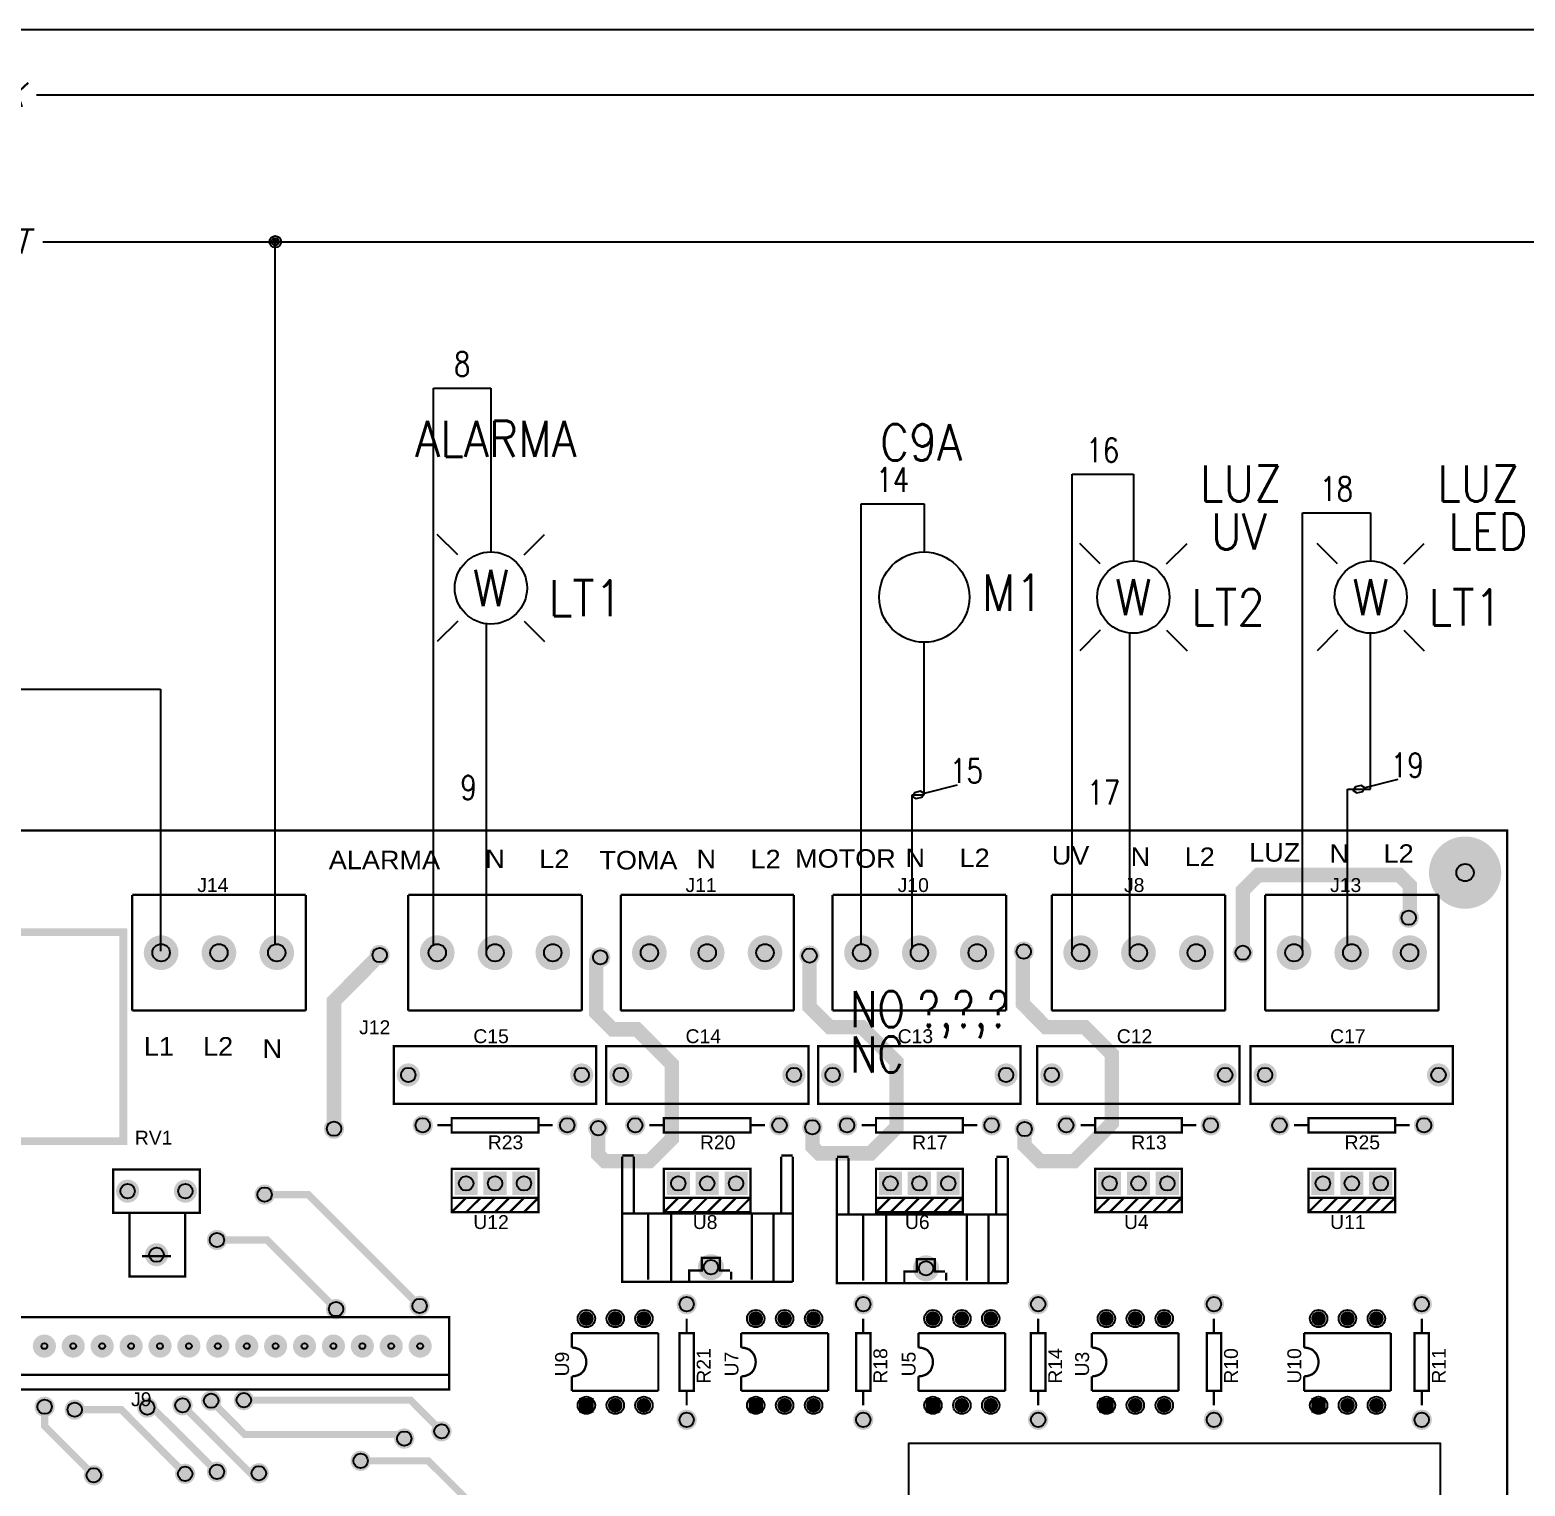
# Model space of a CAD drawing. Header units: inches. Extents: x 15 to 148, y 10 to 111.
# Drawn here: x 132.48 to 140.24, y 103.2 to 110.76 of the extents above; entities that cross this region are included whole.
import ezdxf
from ezdxf.enums import TextEntityAlignment as Align

# ---------------------------------------------------------------- set-up
doc = ezdxf.new("R2010")
doc.units = ezdxf.units.IN
doc.header["$MEASUREMENT"] = 0
for name, color, linetype in [('12632256', 7, 'Continuous'), ('BLK_12AWG', 7, 'Continuous'), ('DESC', 1, 'Continuous'), ('MISC', 250, 'Continuous'), ('SYMS', 7, 'Continuous'), ('TAGS', 250, 'Continuous'), ('XREF', 7, 'Continuous')]:
    doc.layers.add(name, color=color, linetype=linetype)
doc.layers.add('WIRENO', color=5, linetype='Continuous', true_color=0x0000ff)
doc.styles.add('WD', font='romans.shx')

# ---------------------------------------------------------------- blocks, each defined once
blk = doc.blocks.new('HT0_LGENERIC')
at = {"style": 'WD', "oblique": 15, "width": 0.9}
blk.add_attdef('COLOR', text='', height=0.125, dxfattribs=at).set_placement((0, 0), align=Align.MIDDLE_CENTER)
at = {"color": 7, "style": 'WD'}
for tag, p in [('X4_TINY_DOT_DONT_REMOVE', (-0.125, 0)), ('X1_TINY_DOT_DONT_REMOVE', (0.125, 0))]:
    blk.add_attdef(tag, p, '', height=0.0001, dxfattribs=at)
at = {"style": 'WD', "flags": 1}
for tag, p in [('X4TERM01', (-0.125, 0)), ('X1TERM01', (0.125, 0))]:
    blk.add_attdef(tag, p, '', height=0.01, dxfattribs=at)
blk = doc.blocks.new('VLT1W')
for p, q in [((-0.1149, 0.1149), (-0.1856, 0.1856)), ((0.1149, 0.1149), (0.1856, 0.1856)), ((-0.1149, -0.1149), (-0.1856, -0.1856)), ((0.1149, -0.1149), (0.1856, -0.1856))]:
    blk.add_line(p, q)
blk.add_circle((0, 0), 0.125)
at = {"linetype": 'Continuous', "style": 'WD'}
for tag, height, flags, p in [('TERM01', 0.125, 8, (-0.0312, 0.2188)), ('MFG', 0.01, 9, (-0.2211, -0.1494)), ('CAT', 0.01, 9, (-0.2211, -0.1343))]:
    blk.add_attdef(tag, text='', height=height, dxfattribs=dict(at, flags=flags)).set_placement(p, align=Align.RIGHT)
at = {"style": 'WD', "flags": 1}
for tag, p in [('X2TERM01', (0, 0.125)), ('X8TERM02', (0, -0.125))]:
    blk.add_attdef(tag, p, '', height=0.0125, dxfattribs=at)
at = {"style": 'WD'}
blk.add_attdef('COLOR', text='', height=0.125, dxfattribs=at).set_placement((0, 0), align=Align.MIDDLE)
for tag, p, width in [('TAG1', (0.2, -0.0979), 0.9), ('DESC1', (-0.256, -0.9315), 0.9), ('WDTAGALT', (-0.25, -1.25), 0.7)]:
    blk.add_attdef(tag, p, '', height=0.125, dxfattribs=dict(at, width=width))
at = {"linetype": 'Continuous', "style": 'WD', "flags": 9}
blk.add_attdef('ASSYCODE', text='', height=0.01, dxfattribs=at).set_placement((-0.2399, -0.0934), align=Align.CENTER)
at = {"style": 'WD', "flags": 9}
blk.add_attdef('FAMILY', text='', height=0.01, dxfattribs=at).set_placement((-0.2191, -0.1166), align=Align.RIGHT)
at = {"style": 'WD'}
for tag, width, p in [('INST', 0.7, (0.2812, -0.1471)), ('LOC', 0.7, (0.2812, -0.3167)), ('DESC2', 0.9, (-0.256, -0.9627))]:
    blk.add_attdef(tag, text='', height=0.125, dxfattribs=dict(at, width=width)).set_placement(p, align=Align.TOP_LEFT)
at = {"linetype": 'Continuous', "style": 'WD', "flags": 8}
blk.add_attdef('TERM02', text='', height=0.125, dxfattribs=at).set_placement((-0.0312, -0.2188), align=Align.TOP_RIGHT)
blk = doc.blocks.new('VMS1')
blk.add_circle((0, 0), 0.1562)
at = {"style": 'WD', "width": 0.7}
for tag, p in [('INST', (0.2812, 0.4193)), ('LOC', (0.2812, 0.2497))]:
    blk.add_attdef(tag, text='', height=0.125, dxfattribs=at).set_placement(p, align=Align.TOP_LEFT)
at = {"linetype": 'Continuous', "style": 'WD', "flags": 8}
blk.add_attdef('TERM01', text='', height=0.125, dxfattribs=at).set_placement((-0.0312, 0.1812), align=Align.RIGHT)
at = {"color": 7, "style": 'WD', "flags": 1}
for tag, p in [('X2TERM01', (0, 0.1562)), ('X8TERM02', (0, -0.1562))]:
    blk.add_attdef(tag, p, '', height=0.0125, dxfattribs=at)
at = {"style": 'WD', "width": 0.9}
for tag, p in [('TAG1', (0.2, -0.0472)), ('DESC1', (-0.256, -1.0197)), ('DESC2', (-0.256, -1.1759)), ('DESC3', (-0.256, -1.3322))]:
    blk.add_attdef(tag, p, '', height=0.125, dxfattribs=at)
at = {"style": 'WD', "flags": 9}
blk.add_attdef('FAMILY', text='', height=0.01, dxfattribs=at).set_placement((-0.2191, -0.0659), align=Align.CENTER)
at = {"linetype": 'Continuous', "style": 'WD', "flags": 9}
for tag, p in [('MFG', (-0.2211, -0.0986)), ('CAT', (-0.2211, -0.0835))]:
    blk.add_attdef(tag, text='', height=0.01, dxfattribs=at).set_placement(p, align=Align.MIDDLE)
blk.add_attdef('ASSYCODE', text='', height=0.01, dxfattribs=at).set_placement((-0.2236, -0.1202), align=Align.CENTER)
at = {"linetype": 'Continuous', "style": 'WD', "flags": 8}
blk.add_attdef('TERM02', text='', height=0.125, dxfattribs=at).set_placement((-0.0312, -0.1781), align=Align.TOP_RIGHT)
at = {"style": 'WD', "width": 0.8, "flags": 8}
for tag, p in [('NO', (-0.256, -1.4884)), ('XREFNO', (-0.0229, -1.4884)), ('NC', (-0.256, -1.6447)), ('XREFNC', (-0.0229, -1.6447))]:
    blk.add_attdef(tag, p, '', height=0.125, dxfattribs=at)
blk = doc.blocks.new('EPAD')
at = {"const_width": 0.5}
blk.add_lwpolyline([(-0.25, 0, 1), (0.25, 0, 1)], format="xyb", close=True, dxfattribs=at)
blk = doc.blocks.new('RPAD')
blk.add_trace([(-0.5, -0.5), (-0.5, 0.5), (0.5, -0.5), (0.5, 0.5)])
blk = doc.blocks.new('tt')
for points, const_width in [([(139.786, 100.3439), (145.762, 100.3439), (145.762, 105.0119), (139.786, 105.0119), (139.786, 100.3439)], 0.008), ([(144.847, 104.5889), (144.847, 104.8039), (144.901, 104.8579), (145.388, 104.8579), (145.425, 104.8209), (145.425, 104.7139), (145.421, 104.7099)], 0.05), ([(141.005, 104.7889), (141.005, 104.3889)], 0.008), ([(141.605, 104.7889), (141.005, 104.7889)], 0.008), ([(141.605, 104.7889), (141.605, 104.3889)], 0.008), ([(141.96, 104.7889), (141.96, 104.3889)], 0.008), ([(142.56, 104.7889), (141.96, 104.7889)], 0.008), ([(142.56, 104.7889), (142.56, 104.3889)], 0.008), ([(142.695, 104.7889), (142.695, 104.3889)], 0.008), ([(143.294, 104.7889), (142.695, 104.7889)], 0.008), ([(143.294, 104.7889), (143.294, 104.3889)], 0.008), ([(143.428, 104.7889), (143.428, 104.3889)], 0.008), ([(144.028, 104.7889), (143.428, 104.7889)], 0.008), ([(144.028, 104.7889), (144.028, 104.3889)], 0.008), ([(144.186, 104.7889), (144.186, 104.3889)], 0.008), ([(144.786, 104.7889), (144.186, 104.7889)], 0.008), ([(144.786, 104.7889), (144.786, 104.3889)], 0.008), ([(144.924, 104.7889), (144.924, 104.3889)], 0.008), ([(145.524, 104.7889), (144.924, 104.7889)], 0.008), ([(145.524, 104.7889), (145.524, 104.3889)], 0.008), ([(139.839, 103.9369), (140.974, 103.9369), (140.974, 104.6599), (139.839, 104.6599), (139.839, 103.9369)], 0.027), ([(141.703, 103.9799), (141.703, 104.4219), (141.861, 104.5809)], 0.05), ([(142.617, 103.9819), (142.617, 103.8909), (142.64, 103.8679), (142.795, 103.8679), (142.872, 103.9449), (142.872, 104.2029), (142.751, 104.3239), (142.667, 104.3239), (142.61, 104.3809), (142.61, 104.5589), (142.624, 104.5729)], 0.05), ([(143.358, 103.9849), (143.358, 103.9179), (143.381, 103.8949), (143.559, 103.8949), (143.649, 103.9849), (143.649, 104.2109), (143.529, 104.3309), (143.419, 104.3309), (143.348, 104.4019), (143.348, 104.5789)], 0.05), ([(144.092, 103.9789), (144.092, 103.9219), (144.146, 103.8679), (144.264, 103.8679), (144.394, 103.9989), (144.394, 104.2379), (144.301, 104.3309), (144.166, 104.3309), (144.086, 104.4119), (144.086, 104.5889), (144.089, 104.5929)], 0.05), ([(141.005, 104.3889), (141.605, 104.3889)], 0.008), ([(141.96, 104.3889), (142.56, 104.3889)], 0.008), ([(142.695, 104.3889), (143.294, 104.3889)], 0.008), ([(143.428, 104.3889), (144.028, 104.3889)], 0.008), ([(144.186, 104.3889), (144.786, 104.3889)], 0.008), ([(144.924, 104.3889), (145.524, 104.3889)], 0.008), ([(141.91, 104.0659), (142.61, 104.0659), (142.61, 104.2659), (141.91, 104.2659), (141.91, 104.0659)], 0.008), ([(142.645, 104.0659), (143.344, 104.0659), (143.344, 104.2659), (142.645, 104.2659), (142.645, 104.0659)], 0.008), ([(143.378, 104.0659), (144.078, 104.0659), (144.078, 104.2659), (143.378, 104.2659), (143.378, 104.0659)], 0.008), ([(144.136, 104.0659), (144.836, 104.0659), (144.836, 104.2659), (144.136, 104.2659), (144.136, 104.0659)], 0.008), ([(144.874, 104.0659), (145.574, 104.0659), (145.574, 104.2659), (144.874, 104.2659), (144.874, 104.0659)], 0.008), ([(142.11, 103.9669), (142.41, 103.9669), (142.41, 104.0169), (142.11, 104.0169), (142.11, 103.9669)], 0.008), ([(142.844, 103.9669), (143.144, 103.9669), (143.144, 104.0169), (142.844, 104.0169), (142.844, 103.9669)], 0.008), ([(143.578, 103.9669), (143.878, 103.9669), (143.878, 104.0169), (143.578, 104.0169), (143.578, 103.9669)], 0.008), ([(144.336, 103.9669), (144.636, 103.9669), (144.636, 104.0169), (144.336, 104.0169), (144.336, 103.9669)], 0.008), ([(145.074, 103.9669), (145.374, 103.9669), (145.374, 104.0169), (145.074, 104.0169), (145.074, 103.9669)], 0.008), ([(142.11, 103.9919), (142.06, 103.9919)], 0.008), ([(142.46, 103.9919), (142.41, 103.9919)], 0.008), ([(142.844, 103.9919), (142.794, 103.9919)], 0.008), ([(143.194, 103.9919), (143.144, 103.9919)], 0.008), ([(143.578, 103.9919), (143.528, 103.9919)], 0.008), ([(143.928, 103.9919), (143.878, 103.9919)], 0.008), ([(144.336, 103.9919), (144.286, 103.9919)], 0.008), ([(144.686, 103.9919), (144.636, 103.9919)], 0.008), ([(145.074, 103.9919), (145.024, 103.9919)], 0.008), ([(145.424, 103.9919), (145.374, 103.9919)], 0.008), ([(142.74, 103.8869), (142.7, 103.8869)], 0.008), ([(143.29, 103.4499), (142.7, 103.4499), (142.7, 103.8829)], 0.008), ([(142.74, 103.8829), (142.74, 103.6869)], 0.008), ([(143.29, 103.8869), (143.25, 103.8869)], 0.008), ([(143.25, 103.8829), (143.25, 103.6869)], 0.008), ([(143.29, 103.4499), (143.29, 103.8829)], 0.008), ([(143.483, 103.8829), (143.443, 103.8829)], 0.008), ([(144.034, 103.4459), (143.443, 103.4459), (143.443, 103.8789)], 0.008), ([(143.483, 103.8789), (143.483, 103.6829)], 0.008), ([(144.034, 103.8829), (143.994, 103.8829)], 0.008), ([(143.994, 103.8789), (143.994, 103.6829)], 0.008), ([(144.034, 103.4459), (144.034, 103.8789)], 0.008), ([(140.939, 103.6889), (141.239, 103.6889), (141.239, 103.8389), (140.939, 103.8389), (140.939, 103.6889)], 0.008), ([(142.11, 103.7409), (142.41, 103.7409), (142.41, 103.8409), (142.11, 103.8409), (142.11, 103.7409)], 0.008), ([(142.844, 103.7409), (143.144, 103.7409), (143.144, 103.8409), (142.844, 103.8409), (142.844, 103.7409)], 0.008), ([(143.578, 103.7409), (143.878, 103.7409), (143.878, 103.8409), (143.578, 103.8409), (143.578, 103.7409)], 0.008), ([(144.336, 103.7409), (144.636, 103.7409), (144.636, 103.8409), (144.336, 103.8409), (144.336, 103.7409)], 0.008), ([(145.074, 103.7409), (145.374, 103.7409), (145.374, 103.8409), (145.074, 103.8409), (145.074, 103.7409)], 0.008), ([(141.999, 103.3669), (141.614, 103.7519), (141.463, 103.7519)], 0.025), ([(142.41, 103.7409), (142.41, 103.6909), (142.11, 103.6909), (142.11, 103.7409)], 0.008), ([(142.16, 103.7409), (142.11, 103.6909)], 0.008), ([(142.21, 103.7409), (142.16, 103.6909)], 0.008), ([(142.26, 103.7409), (142.21, 103.6909)], 0.008), ([(142.31, 103.7409), (142.26, 103.6909)], 0.008), ([(142.36, 103.7409), (142.31, 103.6909)], 0.008), ([(142.41, 103.7409), (142.36, 103.6909)], 0.008), ([(143.144, 103.7409), (143.144, 103.6909), (142.844, 103.6909), (142.844, 103.7409)], 0.008), ([(142.894, 103.7409), (142.844, 103.6909)], 0.008), ([(142.944, 103.7409), (142.894, 103.6909)], 0.008), ([(142.994, 103.7409), (142.944, 103.6909)], 0.008), ([(143.044, 103.7409), (142.994, 103.6909)], 0.008), ([(143.094, 103.7409), (143.044, 103.6909)], 0.008), ([(143.144, 103.7409), (143.094, 103.6909)], 0.008), ([(143.878, 103.7409), (143.878, 103.6909), (143.578, 103.6909), (143.578, 103.7409)], 0.008), ([(143.628, 103.7409), (143.578, 103.6909)], 0.008), ([(143.678, 103.7409), (143.628, 103.6909)], 0.008), ([(143.728, 103.7409), (143.678, 103.6909)], 0.008), ([(143.778, 103.7409), (143.728, 103.6909)], 0.008), ([(143.828, 103.7409), (143.778, 103.6909)], 0.008), ([(143.878, 103.7409), (143.828, 103.6909)], 0.008), ([(144.636, 103.7409), (144.636, 103.6909), (144.336, 103.6909), (144.336, 103.7409)], 0.008), ([(144.386, 103.7409), (144.336, 103.6909)], 0.008), ([(144.436, 103.7409), (144.386, 103.6909)], 0.008), ([(144.486, 103.7409), (144.436, 103.6909)], 0.008), ([(144.536, 103.7409), (144.486, 103.6909)], 0.008), ([(144.586, 103.7409), (144.536, 103.6909)], 0.008), ([(144.636, 103.7409), (144.586, 103.6909)], 0.008), ([(145.374, 103.7409), (145.374, 103.6909), (145.074, 103.6909), (145.074, 103.7409)], 0.008), ([(145.124, 103.7409), (145.074, 103.6909)], 0.008), ([(145.174, 103.7409), (145.124, 103.6909)], 0.008), ([(145.224, 103.7409), (145.174, 103.6909)], 0.008), ([(145.274, 103.7409), (145.224, 103.6909)], 0.008), ([(145.324, 103.7409), (145.274, 103.6909)], 0.008), ([(145.374, 103.7409), (145.324, 103.6909)], 0.008), ([(140.995, 103.4689), (141.188, 103.4689), (141.188, 103.6889), (140.995, 103.6889), (140.995, 103.4689)], 0.008), ([(143.29, 103.6869), (142.704, 103.6869)], 0.008), ([(142.79, 103.4579), (142.79, 103.6869)], 0.008), ([(142.869, 103.4539), (142.869, 103.6869)], 0.008), ([(143.148, 103.4579), (143.148, 103.6869)], 0.008), ([(143.223, 103.4539), (143.223, 103.6829)], 0.008), ([(144.034, 103.6829), (143.447, 103.6829)], 0.008), ([(143.534, 103.4539), (143.534, 103.6829)], 0.008), ([(143.613, 103.4499), (143.613, 103.6829)], 0.008), ([(143.892, 103.4539), (143.892, 103.6829)], 0.008), ([(143.967, 103.4499), (143.967, 103.6789)], 0.008), ([(141.71, 103.3559), (141.471, 103.5949), (141.298, 103.5949)], 0.025), ([(141.139, 103.5389), (141.039, 103.5389)], 0.008), ([(143.073, 103.4899), (143.038, 103.4899), (143.038, 103.5329), (142.975, 103.5329), (142.975, 103.4939), (142.975, 103.4899), (142.932, 103.4899)], 0.008), ([(143.817, 103.4859), (143.782, 103.4859), (143.782, 103.5289), (143.719, 103.5289), (143.719, 103.4899), (143.719, 103.4859), (143.676, 103.4859)], 0.008), ([(142.932, 103.4939), (142.932, 103.4539)], 0.008), ([(143.077, 103.4579), (143.077, 103.4859)], 0.008), ([(143.676, 103.4899), (143.676, 103.4499)], 0.008), ([(143.821, 103.4539), (143.821, 103.4819)], 0.008), ([(140.001, 103.0779), (142.101, 103.0779), (142.101, 103.3279), (140.001, 103.3279), (140.001, 103.0779)], 0.008), ([(142.923, 103.3229), (142.923, 103.2729)], 0.008), ([(143.534, 103.3229), (143.534, 103.2729)], 0.008), ([(144.139, 103.3229), (144.139, 103.2729)], 0.008), ([(144.747, 103.3229), (144.747, 103.2729)], 0.008), ([(145.466, 103.3229), (145.466, 103.2729)], 0.008), ([(142.526, 103.2229), (142.526, 103.2729)], 0.008), ([(142.526, 103.2729), (142.825, 103.2729)], 0.008), ([(142.825, 103.0729), (142.825, 103.2729)], 0.008), ([(142.898, 103.0729), (142.948, 103.0729), (142.948, 103.2729), (142.898, 103.2729), (142.898, 103.0729)], 0.008), ([(143.112, 103.2229), (143.112, 103.2729)], 0.008), ([(143.112, 103.2729), (143.412, 103.2729)], 0.008), ([(143.412, 103.0729), (143.412, 103.2729)], 0.008), ([(143.509, 103.0729), (143.559, 103.0729), (143.559, 103.2729), (143.509, 103.2729), (143.509, 103.0729)], 0.008), ([(143.725, 103.2229), (143.725, 103.2729)], 0.008), ([(143.725, 103.2729), (144.025, 103.2729)], 0.008), ([(144.025, 103.0729), (144.025, 103.2729)], 0.008), ([(144.114, 103.0729), (144.164, 103.0729), (144.164, 103.2729), (144.114, 103.2729), (144.114, 103.0729)], 0.008), ([(144.325, 103.2229), (144.325, 103.2729)], 0.008), ([(144.325, 103.2729), (144.625, 103.2729)], 0.008), ([(144.625, 103.0729), (144.625, 103.2729)], 0.008), ([(144.722, 103.0729), (144.772, 103.0729), (144.772, 103.2729), (144.722, 103.2729), (144.722, 103.0729)], 0.008), ([(145.059, 103.2229), (145.059, 103.2729)], 0.008), ([(145.059, 103.2729), (145.359, 103.2729)], 0.008), ([(145.359, 103.0729), (145.359, 103.2729)], 0.008), ([(145.441, 103.0729), (145.491, 103.0729), (145.491, 103.2729), (145.441, 103.2729), (145.441, 103.0729)], 0.008), ([(142.576, 103.1729), (142.575, 103.1829), (142.572, 103.1929), (142.568, 103.2009), (142.562, 103.2079), (142.555, 103.2149), (142.546, 103.2189), (142.536, 103.2219), (142.526, 103.2229)], 0.008), ([(143.162, 103.1729), (143.161, 103.1829), (143.158, 103.1929), (143.154, 103.2009), (143.148, 103.2079), (143.141, 103.2149), (143.132, 103.2189), (143.122, 103.2219), (143.112, 103.2229)], 0.008), ([(143.775, 103.1729), (143.774, 103.1829), (143.771, 103.1929), (143.767, 103.2009), (143.761, 103.2079), (143.754, 103.2149), (143.745, 103.2189), (143.735, 103.2219), (143.725, 103.2229)], 0.008), ([(144.375, 103.1729), (144.374, 103.1829), (144.371, 103.1929), (144.367, 103.2009), (144.361, 103.2079), (144.354, 103.2149), (144.345, 103.2189), (144.335, 103.2219), (144.325, 103.2229)], 0.008), ([(145.109, 103.1729), (145.108, 103.1829), (145.105, 103.1929), (145.101, 103.2009), (145.095, 103.2079), (145.088, 103.2149), (145.079, 103.2189), (145.069, 103.2219), (145.059, 103.2229)], 0.008), ([(142.576, 103.1729), (142.575, 103.1629), (142.572, 103.1529), (142.568, 103.1439), (142.562, 103.1369), (142.555, 103.1309), (142.546, 103.1269), (142.536, 103.1239), (142.526, 103.1229)], 0.008), ([(143.162, 103.1729), (143.161, 103.1629), (143.158, 103.1529), (143.154, 103.1439), (143.148, 103.1369), (143.141, 103.1309), (143.132, 103.1269), (143.122, 103.1239), (143.112, 103.1229)], 0.008), ([(143.775, 103.1729), (143.774, 103.1629), (143.771, 103.1529), (143.767, 103.1439), (143.761, 103.1369), (143.754, 103.1309), (143.745, 103.1269), (143.735, 103.1239), (143.725, 103.1229)], 0.008), ([(144.375, 103.1729), (144.374, 103.1629), (144.371, 103.1529), (144.367, 103.1439), (144.361, 103.1369), (144.354, 103.1309), (144.345, 103.1269), (144.335, 103.1239), (144.325, 103.1229)], 0.008), ([(145.109, 103.1729), (145.108, 103.1629), (145.105, 103.1529), (145.101, 103.1439), (145.095, 103.1369), (145.088, 103.1309), (145.079, 103.1269), (145.069, 103.1239), (145.059, 103.1229)], 0.008), ([(142.101, 103.1279), (140.001, 103.1279)], 0.008), ([(142.526, 103.0729), (142.526, 103.1229)], 0.008), ([(143.112, 103.0729), (143.112, 103.1229)], 0.008), ([(143.725, 103.0729), (143.725, 103.1229)], 0.008), ([(144.325, 103.0729), (144.325, 103.1229)], 0.008), ([(145.059, 103.0729), (145.059, 103.1229)], 0.008), ([(141.278, 103.0389), (141.394, 102.9219), (141.932, 102.9219), (141.946, 102.9079)], 0.025), ([(141.391, 103.0409), (141.968, 103.0409), (142.075, 102.9329)], 0.025), ([(142.526, 103.0729), (142.825, 103.0729)], 0.008), ([(142.923, 103.0729), (142.923, 103.0229)], 0.008), ([(143.112, 103.0729), (143.412, 103.0729)], 0.008), ([(143.534, 103.0729), (143.534, 103.0229)], 0.008), ([(143.725, 103.0729), (144.025, 103.0729)], 0.008), ([(144.139, 103.0729), (144.139, 103.0229)], 0.008), ([(144.325, 103.0729), (144.625, 103.0729)], 0.008), ([(144.747, 103.0729), (144.747, 103.0229)], 0.008), ([(145.059, 103.0729), (145.359, 103.0729)], 0.008), ([(145.466, 103.0729), (145.466, 103.0229)], 0.008), ([(140.872, 102.7809), (140.702, 102.9509), (140.702, 103.0179)], 0.025), ([(141.188, 102.7859), (140.967, 103.0079), (140.806, 103.0079)], 0.025), ([(141.298, 102.7929), (141.075, 103.0149), (141.057, 103.0149)], 0.025), ([(141.443, 102.7879), (141.414, 102.7879), (141.179, 103.0229)], 0.025), ([(141.795, 102.8309), (142.029, 102.8309), (142.405, 102.4559), (142.405, 102.4499), (142.413, 102.4419)], 0.025)]:
    blk.add_lwpolyline(points, dxfattribs=dict(const_width=const_width))
blk.add_lwpolyline([(143.69, 102.5309), (145.531, 102.5309), (145.531, 102.8909), (143.69, 102.8909), (143.69, 102.5309)])
for centre, radius in [((145.616, 104.8659), 0.03), ((145.421, 104.7099), 0.025), ((141.105, 104.5889), 0.03), ((141.305, 104.5889), 0.03), ((141.505, 104.5889), 0.03), ((141.861, 104.5809), 0.025), ((142.06, 104.5889), 0.03), ((142.26, 104.5889), 0.03), ((142.46, 104.5889), 0.03), ((142.624, 104.5729), 0.025), ((142.794, 104.5889), 0.03), ((142.994, 104.5889), 0.03), ((143.194, 104.5889), 0.03), ((143.348, 104.5789), 0.025), ((143.528, 104.5889), 0.03), ((143.728, 104.5889), 0.03), ((143.928, 104.5889), 0.03), ((144.089, 104.5929), 0.025), ((144.286, 104.5889), 0.03), ((144.486, 104.5889), 0.03), ((144.686, 104.5889), 0.03), ((144.847, 104.5889), 0.025), ((145.024, 104.5889), 0.03), ((145.224, 104.5889), 0.03), ((145.424, 104.5889), 0.03), ((141.96, 104.1659), 0.025), ((142.56, 104.1659), 0.025), ((142.695, 104.1659), 0.025), ((143.294, 104.1659), 0.025), ((143.428, 104.1659), 0.025), ((144.028, 104.1659), 0.025), ((144.186, 104.1659), 0.025), ((144.786, 104.1659), 0.025), ((144.924, 104.1659), 0.025), ((145.524, 104.1659), 0.025), ((141.703, 103.9799), 0.025), ((142.01, 103.9919), 0.025), ((142.51, 103.9919), 0.025), ((142.617, 103.9819), 0.025), ((142.745, 103.9919), 0.025), ((143.244, 103.9919), 0.025), ((143.358, 103.9849), 0.025), ((143.478, 103.9919), 0.025), ((143.978, 103.9919), 0.025), ((144.092, 103.9789), 0.025), ((144.236, 103.9919), 0.025), ((144.736, 103.9919), 0.025), ((144.974, 103.9919), 0.025), ((145.474, 103.9919), 0.025), ((142.16, 103.7909), 0.025), ((142.26, 103.7909), 0.025), ((142.36, 103.7909), 0.025), ((142.894, 103.7909), 0.025), ((142.994, 103.7909), 0.025), ((143.094, 103.7909), 0.025), ((143.628, 103.7909), 0.025), ((143.728, 103.7909), 0.025), ((143.828, 103.7909), 0.025), ((144.386, 103.7909), 0.025), ((144.486, 103.7909), 0.025), ((144.586, 103.7909), 0.025), ((145.124, 103.7909), 0.025), ((145.224, 103.7909), 0.025), ((145.324, 103.7909), 0.025), ((140.989, 103.7639), 0.025), ((141.189, 103.7639), 0.025), ((141.463, 103.7519), 0.025), ((141.298, 103.5949), 0.025), ((141.089, 103.5439), 0.025), ((143.007, 103.5009), 0.025), ((143.751, 103.4969), 0.025), ((141.71, 103.3559), 0.025), ((141.999, 103.3669), 0.025), ((142.576, 103.3229), 0.03), ((142.676, 103.3229), 0.03), ((142.775, 103.3229), 0.03), ((142.923, 103.3729), 0.025), ((143.162, 103.3229), 0.03), ((143.262, 103.3229), 0.03), ((143.362, 103.3229), 0.03), ((143.534, 103.3729), 0.025), ((143.775, 103.3229), 0.03), ((143.875, 103.3229), 0.03), ((143.975, 103.3229), 0.03), ((144.139, 103.3729), 0.025), ((144.375, 103.3229), 0.03), ((144.475, 103.3229), 0.03), ((144.575, 103.3229), 0.03), ((144.747, 103.3729), 0.025), ((145.109, 103.3229), 0.03), ((145.209, 103.3229), 0.03), ((145.309, 103.3229), 0.03), ((145.466, 103.3729), 0.025), ((140.701, 103.2279), 0.01), ((140.801, 103.2279), 0.01), ((140.901, 103.2279), 0.01), ((141.001, 103.2279), 0.01), ((141.101, 103.2279), 0.01), ((141.201, 103.2279), 0.01), ((141.301, 103.2279), 0.01), ((141.401, 103.2279), 0.01), ((141.501, 103.2279), 0.01), ((141.601, 103.2279), 0.01), ((141.701, 103.2279), 0.01), ((141.801, 103.2279), 0.01), ((141.901, 103.2279), 0.01), ((142.001, 103.2279), 0.01), ((140.702, 103.0179), 0.025), ((141.057, 103.0149), 0.025), ((141.179, 103.0229), 0.025), ((141.278, 103.0389), 0.025), ((141.391, 103.0409), 0.025), ((142.576, 103.0229), 0.03), ((142.676, 103.0229), 0.03), ((142.775, 103.0229), 0.03), ((143.162, 103.0229), 0.03), ((143.262, 103.0229), 0.03), ((143.362, 103.0229), 0.03), ((143.775, 103.0229), 0.03), ((143.875, 103.0229), 0.03), ((143.975, 103.0229), 0.03), ((144.375, 103.0229), 0.03), ((144.475, 103.0229), 0.03), ((144.575, 103.0229), 0.03), ((145.109, 103.0229), 0.03), ((145.209, 103.0229), 0.03), ((145.309, 103.0229), 0.03), ((140.806, 103.0079), 0.025), ((142.923, 102.9729), 0.025), ((143.534, 102.9729), 0.025), ((144.139, 102.9729), 0.025), ((144.747, 102.9729), 0.025), ((145.466, 102.9729), 0.025), ((142.075, 102.9329), 0.025), ((141.946, 102.9079), 0.025), ((141.795, 102.8309), 0.025), ((140.872, 102.7809), 0.025), ((141.188, 102.7859), 0.025), ((141.298, 102.7929), 0.025), ((141.443, 102.7879), 0.025)]:
    blk.add_circle(centre, radius)
for name, p, xscale, yscale in [('EPAD', (145.616, 104.8659), 0.25, 0.25), ('EPAD', (145.421, 104.7099), 0.07, 0.07), ('EPAD', (141.105, 104.5889), 0.12, 0.12), ('EPAD', (141.305, 104.5889), 0.12, 0.12), ('EPAD', (141.505, 104.5889), 0.12, 0.12), ('EPAD', (142.06, 104.5889), 0.12, 0.12), ('EPAD', (142.26, 104.5889), 0.12, 0.12), ('EPAD', (142.46, 104.5889), 0.12, 0.12), ('EPAD', (142.794, 104.5889), 0.12, 0.12), ('EPAD', (142.994, 104.5889), 0.12, 0.12), ('EPAD', (143.194, 104.5889), 0.12, 0.12), ('EPAD', (143.528, 104.5889), 0.12, 0.12), ('EPAD', (143.728, 104.5889), 0.12, 0.12), ('EPAD', (143.928, 104.5889), 0.12, 0.12), ('EPAD', (144.286, 104.5889), 0.12, 0.12), ('EPAD', (144.486, 104.5889), 0.12, 0.12), ('EPAD', (144.686, 104.5889), 0.12, 0.12), ('EPAD', (145.024, 104.5889), 0.12, 0.12), ('EPAD', (145.224, 104.5889), 0.12, 0.12), ('EPAD', (145.424, 104.5889), 0.12, 0.12), ('EPAD', (141.861, 104.5809), 0.07, 0.07), ('EPAD', (142.624, 104.5729), 0.07, 0.07), ('EPAD', (143.348, 104.5789), 0.07, 0.07), ('EPAD', (144.089, 104.5929), 0.07, 0.07), ('EPAD', (144.847, 104.5889), 0.07, 0.07), ('EPAD', (141.96, 104.1659), 0.08, 0.08), ('EPAD', (142.56, 104.1659), 0.08, 0.08), ('EPAD', (142.695, 104.1659), 0.08, 0.08), ('EPAD', (143.294, 104.1659), 0.08, 0.08), ('EPAD', (143.428, 104.1659), 0.08, 0.08), ('EPAD', (144.028, 104.1659), 0.08, 0.08), ('EPAD', (144.186, 104.1659), 0.08, 0.08), ('EPAD', (144.786, 104.1659), 0.08, 0.08), ('EPAD', (144.924, 104.1659), 0.08, 0.08), ('EPAD', (145.524, 104.1659), 0.08, 0.08), ('EPAD', (142.01, 103.9919), 0.07, 0.07), ('EPAD', (142.51, 103.9919), 0.07, 0.07), ('EPAD', (142.745, 103.9919), 0.07, 0.07), ('EPAD', (143.244, 103.9919), 0.07, 0.07), ('EPAD', (143.478, 103.9919), 0.07, 0.07), ('EPAD', (143.978, 103.9919), 0.07, 0.07), ('EPAD', (144.236, 103.9919), 0.07, 0.07), ('EPAD', (144.736, 103.9919), 0.07, 0.07), ('EPAD', (144.974, 103.9919), 0.07, 0.07), ('EPAD', (145.474, 103.9919), 0.07, 0.07), ('EPAD', (141.703, 103.9799), 0.07, 0.07), ('EPAD', (142.617, 103.9819), 0.07, 0.07), ('EPAD', (143.358, 103.9849), 0.07, 0.07), ('EPAD', (144.092, 103.9789), 0.07, 0.07), ('EPAD', (140.989, 103.7639), 0.08, 0.08), ('EPAD', (141.189, 103.7639), 0.08, 0.08), ('EPAD', (141.463, 103.7519), 0.07, 0.07), ('EPAD', (141.298, 103.5949), 0.07, 0.07), ('EPAD', (141.089, 103.5439), 0.08, 0.08), ('EPAD', (143.007, 103.5009), 0.09, 0.09), ('EPAD', (143.751, 103.4969), 0.09, 0.09), ('EPAD', (141.999, 103.3669), 0.07, 0.07), ('EPAD', (142.923, 103.3729), 0.07, 0.07), ('EPAD', (143.534, 103.3729), 0.07, 0.07), ('EPAD', (144.139, 103.3729), 0.07, 0.07), ('EPAD', (144.747, 103.3729), 0.07, 0.07), ('EPAD', (145.466, 103.3729), 0.07, 0.07), ('EPAD', (141.71, 103.3559), 0.07, 0.07), ('EPAD', (142.576, 103.3229), 0.05, 0.05), ('EPAD', (142.676, 103.3229), 0.05, 0.05), ('EPAD', (142.775, 103.3229), 0.05, 0.05), ('EPAD', (143.162, 103.3229), 0.05, 0.05), ('EPAD', (143.262, 103.3229), 0.05, 0.05), ('EPAD', (143.362, 103.3229), 0.05, 0.05), ('EPAD', (143.775, 103.3229), 0.05, 0.05), ('EPAD', (143.875, 103.3229), 0.05, 0.05), ('EPAD', (143.975, 103.3229), 0.05, 0.05), ('EPAD', (144.375, 103.3229), 0.05, 0.05), ('EPAD', (144.475, 103.3229), 0.05, 0.05), ('EPAD', (144.575, 103.3229), 0.05, 0.05), ('EPAD', (145.109, 103.3229), 0.05, 0.05), ('EPAD', (145.209, 103.3229), 0.05, 0.05), ('EPAD', (145.309, 103.3229), 0.05, 0.05), ('EPAD', (140.701, 103.2279), 0.08, 0.08), ('EPAD', (140.801, 103.2279), 0.08, 0.08), ('EPAD', (140.901, 103.2279), 0.08, 0.08), ('EPAD', (141.001, 103.2279), 0.08, 0.08), ('EPAD', (141.101, 103.2279), 0.08, 0.08), ('EPAD', (141.201, 103.2279), 0.08, 0.08), ('EPAD', (141.301, 103.2279), 0.08, 0.08), ('EPAD', (141.401, 103.2279), 0.08, 0.08), ('EPAD', (141.501, 103.2279), 0.08, 0.08), ('EPAD', (141.601, 103.2279), 0.08, 0.08), ('EPAD', (141.701, 103.2279), 0.08, 0.08), ('EPAD', (141.801, 103.2279), 0.08, 0.08), ('EPAD', (141.901, 103.2279), 0.08, 0.08), ('EPAD', (142.001, 103.2279), 0.08, 0.08), ('EPAD', (140.702, 103.0179), 0.07, 0.07), ('EPAD', (140.806, 103.0079), 0.07, 0.07), ('EPAD', (141.057, 103.0149), 0.07, 0.07), ('EPAD', (141.179, 103.0229), 0.07, 0.07), ('EPAD', (141.278, 103.0389), 0.07, 0.07), ('EPAD', (141.391, 103.0409), 0.07, 0.07), ('RPAD', (142.576, 103.0229), 0.05, 0.05), ('EPAD', (142.676, 103.0229), 0.05, 0.05), ('EPAD', (142.775, 103.0229), 0.05, 0.05), ('RPAD', (143.162, 103.0229), 0.05, 0.05), ('EPAD', (143.262, 103.0229), 0.05, 0.05), ('EPAD', (143.362, 103.0229), 0.05, 0.05), ('RPAD', (143.775, 103.0229), 0.05, 0.05), ('EPAD', (143.875, 103.0229), 0.05, 0.05), ('EPAD', (143.975, 103.0229), 0.05, 0.05), ('RPAD', (144.375, 103.0229), 0.05, 0.05), ('EPAD', (144.475, 103.0229), 0.05, 0.05), ('EPAD', (144.575, 103.0229), 0.05, 0.05), ('RPAD', (145.109, 103.0229), 0.05, 0.05), ('EPAD', (145.209, 103.0229), 0.05, 0.05), ('EPAD', (145.309, 103.0229), 0.05, 0.05), ('EPAD', (142.923, 102.9729), 0.07, 0.07), ('EPAD', (143.534, 102.9729), 0.07, 0.07), ('EPAD', (144.139, 102.9729), 0.07, 0.07), ('EPAD', (144.747, 102.9729), 0.07, 0.07), ('EPAD', (145.466, 102.9729), 0.07, 0.07), ('EPAD', (141.946, 102.9079), 0.07, 0.07), ('EPAD', (142.075, 102.9329), 0.07, 0.07), ('EPAD', (141.795, 102.8309), 0.07, 0.07), ('EPAD', (140.872, 102.7809), 0.07, 0.07), ('EPAD', (141.188, 102.7859), 0.07, 0.07), ('EPAD', (141.298, 102.7929), 0.07, 0.07), ('EPAD', (141.443, 102.7879), 0.07, 0.07)]:
    blk.add_blockref(name, p, dxfattribs=dict(xscale=xscale, yscale=yscale))
at = {"xscale": 0.08, "yscale": 0.08, "rotation": 180}
for p in [(142.16, 103.7909), (142.26, 103.7909), (142.36, 103.7909), (142.894, 103.7909), (142.994, 103.7909), (143.094, 103.7909), (143.628, 103.7909), (143.728, 103.7909), (143.828, 103.7909), (144.386, 103.7909), (144.486, 103.7909), (144.586, 103.7909), (145.124, 103.7909), (145.224, 103.7909), (145.324, 103.7909)]:
    blk.add_blockref('RPAD', p, dxfattribs=at)
at = {"layer": '12632256'}
for s, height, width, p in [('UV', 0.064, 1.09375, (144.186, 104.8939)), ('N', 0.064, 1.09375, (144.459, 104.8889)), ('L2', 0.064, 1.09375, (144.646, 104.8889)), ('LUZ', 0.064, 1.09375, (144.869, 104.9039)), ('N', 0.064, 1.09375, (145.147, 104.8999)), ('L2', 0.064, 1.09375, (145.334, 104.8999)), ('ALARMA', 0.064, 1.09375, (141.685, 104.8779)), ('N', 0.064, 1.09375, (142.226, 104.8819)), ('L2', 0.064, 1.09375, (142.413, 104.8819)), ('TOMA', 0.064, 1.09375, (142.621, 104.8769)), ('N', 0.064, 1.09375, (142.957, 104.8809)), ('L2', 0.064, 1.09375, (143.144, 104.8809)), ('MOTOR', 0.064, 1.09375, (143.298, 104.8829)), ('N', 0.064, 1.09375, (143.68, 104.8849)), ('L2', 0.064, 1.09375, (143.867, 104.8849)), ('J14', 0.048, 1.041667, (141.23, 104.7989)), ('J11', 0.048, 1.041667, (142.919, 104.7989)), ('J10', 0.048, 1.041667, (143.653, 104.7989)), ('J8', 0.048, 1.041667, (144.436, 104.7989)), ('J13', 0.048, 1.041667, (145.149, 104.7989)), ('J12', 0.048, 1.041667, (141.79, 104.3069)), ('L1', 0.064, 1.09375, (141.045, 104.2329)), ('L2', 0.064, 1.09375, (141.25, 104.2329)), ('N', 0.064, 1.09375, (141.456, 104.2249)), ('C15', 0.048, 1.041667, (142.185, 104.2759)), ('C14', 0.048, 1.041667, (142.919, 104.2759)), ('C13', 0.048, 1.041667, (143.653, 104.2759)), ('C12', 0.048, 1.041667, (144.411, 104.2759)), ('C17', 0.048, 1.041667, (145.149, 104.2759)), ('RV1', 0.048, 1.041667, (141.014, 103.9249)), ('R23', 0.048, 1.041667, (142.235, 103.9089)), ('R20', 0.048, 1.041667, (142.969, 103.9089)), ('R17', 0.048, 1.041667, (143.703, 103.9089)), ('R13', 0.048, 1.041667, (144.461, 103.9089)), ('R25', 0.048, 1.041667, (145.199, 103.9089)), ('U12', 0.048, 1.041667, (142.185, 103.6329)), ('U8', 0.048, 1.041667, (142.944, 103.6329)), ('U6', 0.048, 1.041667, (143.678, 103.6329)), ('U4', 0.048, 1.041667, (144.436, 103.6329)), ('U11', 0.048, 1.041667, (145.149, 103.6329)), ('J9', 0.048, 1.041667, (141.001, 103.0199))]:
    blk.add_text(s, height=height, dxfattribs=dict(at, width=width)).set_placement(p)
at = {"layer": '12632256', "width": 1.041667}
for s, p in [('U9', (142.516, 103.1229)), ('R21', (143.006, 103.0979)), ('U7', (143.102, 103.1229)), ('R18', (143.617, 103.0979)), ('U5', (143.715, 103.1229)), ('R14', (144.222, 103.0979)), ('U3', (144.315, 103.1229)), ('R10', (144.83, 103.0979)), ('U10', (145.049, 103.0979)), ('R11', (145.549, 103.0979))]:
    blk.add_text(s, height=0.048, rotation=90, dxfattribs=at).set_placement(p)
blk = doc.blocks.new('WDDOT')
for radius in [0.03, 0.0187, 0.00929]:
    blk.add_circle((0, 0), radius)
blk = doc.blocks.new('WD_WNH')
at = {"linetype": 'Continuous', "style": 'WD', "width": 0.8}
blk.add_attdef('WIRENO', text='', height=0.125, dxfattribs=at).set_placement((0, 0.0625), align=Align.CENTER)
at = {"style": 'WD', "flags": 1}
for tag, p in [('W01USER', (0, 0.0781)), ('W02USER', (0, 0.0703)), ('W03USER', (0, 0.0625)), ('W04USER', (0, 0.0547)), ('W05USER', (0, 0.0469)), ('W06USER', (0, 0.0391)), ('W07USER', (0, 0.0312)), ('W08USER', (0, 0.0234)), ('W09USER', (0, 0.0156)), ('W10USER', (0, 0.0078))]:
    blk.add_attdef(tag, text='', height=0.005, dxfattribs=at).set_placement(p, align=Align.CENTER)
blk = doc.blocks.new('WD_WNV')
at = {"style": 'WD', "flags": 1}
for tag, p in [('W01USER', (-0.0625, 0.0938)), ('W02USER', (-0.0625, 0.0859)), ('W03USER', (-0.0625, 0.0781)), ('W04USER', (-0.0625, 0.0703)), ('W05USER', (-0.0625, 0.0625)), ('W06USER', (-0.0625, 0.0547)), ('W07USER', (-0.0625, 0.0469)), ('W08USER', (-0.0625, 0.0391)), ('W09USER', (-0.0625, 0.0312)), ('W10USER', (-0.0625, 0.0234))]:
    blk.add_attdef(tag, text='', height=0.005, dxfattribs=at).set_placement(p, align=Align.CENTER)
at = {"linetype": 'Continuous', "style": 'WD', "width": 0.8}
blk.add_attdef('WIRENO', text='', height=0.125, dxfattribs=at).set_placement((-0.05, 0), align=Align.MIDDLE_RIGHT)

msp = doc.modelspace()

# ---------------------------------------------------------------- linework, layer by layer
at = {"color": 7, "linetype": 'Continuous'}
msp.add_line((147.6602, 110.7588), (126.9102, 110.7588), dxfattribs=at)
at = {"layer": 'BLK_12AWG'}
for p, q in [((132.5131, 110.4219), (146.5435, 110.4219)), ((132.5465, 109.6595), (146.5506, 109.6595)), ((133.7528, 106.0142), (133.7528, 109.6595)), ((134.5739, 106.0106), (134.5739, 108.8999)), ((134.5739, 108.8999), (134.8716, 108.8999)), ((134.8716, 108.8999), (134.8716, 108.0499)), ((137.8871, 105.9737), (137.8871, 108.4526)), ((137.8871, 108.4526), (138.2056, 108.4526)), ((138.2056, 108.4526), (138.2056, 108.0026)), ((136.793, 106.0148), (136.793, 108.2995)), ((136.793, 108.2995), (137.1204, 108.2995)), ((137.1204, 108.2995), (137.1204, 108.0495)), ((139.0828, 105.9797), (139.0828, 108.2526)), ((139.0828, 108.2526), (139.4369, 108.2526)), ((139.4369, 108.2526), (139.4369, 108.0026)), ((134.8487, 105.9781), (134.8487, 107.6749)), ((138.1872, 105.975), (138.1872, 107.6276)), ((139.4369, 106.8183), (139.4369, 107.6276)), ((137.1204, 106.7884), (137.1204, 107.5807)), ((130.9995, 107.3367), (133.1564, 107.3367)), ((133.1564, 107.3367), (133.1564, 105.977)), ((137.0584, 105.9961), (137.0584, 106.7884)), ((137.0584, 106.7884), (137.1204, 106.7884)), ((139.3169, 106.009), (139.3169, 106.8183)), ((139.3169, 106.8183), (139.4369, 106.8183))]:
    msp.add_line(p, q, dxfattribs=at)
at = {"layer": 'WIRENO'}
for points in [[(139.5784, 106.8687), (139.4072, 106.8259), (139.3883, 106.8373), (139.3579, 106.8297), (139.3466, 106.8107), (139.3655, 106.7994), (139.3958, 106.8069), (139.4015, 106.8164)], [(137.2909, 106.8388), (137.1197, 106.796), (137.1008, 106.8073), (137.0704, 106.7998), (137.0591, 106.7808), (137.078, 106.7695), (137.1083, 106.777), (137.114, 106.7865)]]:
    msp.add_lwpolyline(points, dxfattribs=at)

# ---------------------------------------------------------------- block references
at = {"layer": 'BLK_12AWG', "xscale": 1.5, "yscale": 1.5, "zscale": 1.5}
msp.add_blockref('tt', (-78.497, -50.9136), dxfattribs=at)
at = {"layer": 'SYMS'}
ref = msp.add_blockref('HT0_LGENERIC', (132.3091, 110.4219), dxfattribs=at)
ref.add_attrib('X1_TINY_DOT_DONT_REMOVE', '.', (132.5131, 110.4219), dxfattribs={"layer": 'MISC', "color": 7, "height": 0.0001, "style": 'WD'})
ref.add_attrib('X4_TINY_DOT_DONT_REMOVE', '.', (132.1386, 110.4219), dxfattribs={"layer": 'MISC', "color": 7, "height": 0.0001, "style": 'WD'})
ref.add_attrib('COLOR', 'BLK', dxfattribs={"layer": 'MISC', "height": 0.125, "style": 'WD', "oblique": 15, "width": 0.9}).set_placement((132.3091, 110.4219), align=Align.MIDDLE_CENTER)
ref = msp.add_blockref('HT0_LGENERIC', (132.3237, 109.6602), dxfattribs=at)
ref.add_attrib('X1_TINY_DOT_DONT_REMOVE', '.', (132.5465, 109.6602), dxfattribs={"layer": 'MISC', "color": 7, "height": 0.0001, "style": 'WD'})
ref.add_attrib('X4_TINY_DOT_DONT_REMOVE', '.', (132.1612, 109.6602), dxfattribs={"layer": 'MISC', "color": 7, "height": 0.0001, "style": 'WD'})
ref.add_attrib('COLOR', 'WHT', dxfattribs={"layer": 'MISC', "height": 0.125, "style": 'WD', "oblique": 15, "width": 0.9}).set_placement((132.3237, 109.6602), align=Align.MIDDLE_CENTER)
msp.add_blockref('WDDOT', (133.7528, 109.6595), dxfattribs=at)
ref = msp.add_blockref('VLT1W', (134.8716, 107.8624), dxfattribs=dict(at, xscale=1.5, yscale=1.5, zscale=1.5))
ref.add_attrib('TAG1', 'LT1', (135.1716, 107.7155), dxfattribs={"layer": 'TAGS', "height": 0.1875, "style": 'WD', "width": 0.9})
ref.add_attrib('DESC1', 'ALARMA', (134.478, 108.5427), dxfattribs={"layer": 'DESC', "height": 0.1875, "style": 'WD', "width": 0.9})
ref.add_attrib('COLOR', 'W', dxfattribs={"layer": 'MISC', "height": 0.1875, "style": 'WD'}).set_placement((134.8716, 107.8624), align=Align.MIDDLE)
ref = msp.add_blockref('VMS1', (137.1204, 107.8151), dxfattribs=dict(at, xscale=1.5, yscale=1.5, zscale=1.5))
ref.add_attrib('DESC1', 'C9A', (136.8901, 108.5245), dxfattribs={"layer": 'DESC', "height": 0.1875, "style": 'WD', "width": 0.9})
ref.add_attrib('XREFNO', '?,?,?', (137.086, 105.5825), dxfattribs={"layer": 'XREF', "height": 0.1875, "style": 'WD', "width": 0.8, "flags": 8})
ref.add_attrib('NO', 'NO', (136.7364, 105.5825), dxfattribs={"layer": 'MISC', "height": 0.1875, "style": 'WD', "width": 0.8, "flags": 8})
ref.add_attrib('NC', 'NC', (136.7364, 105.3481), dxfattribs={"layer": 'MISC', "height": 0.1875, "style": 'WD', "width": 0.8, "flags": 8})
ref.add_attrib('TAG1', 'M1', (137.4204, 107.7443), dxfattribs={"layer": 'TAGS', "height": 0.1875, "style": 'WD', "width": 0.9})
ref = msp.add_blockref('VLT1W', (138.2056, 107.8151), dxfattribs=dict(at, xscale=1.5, yscale=1.5, zscale=1.5))
ref.add_attrib('TAG1', 'LT2', (138.5056, 107.6682), dxfattribs={"layer": 'TAGS', "height": 0.1875, "style": 'WD', "width": 0.9})
ref.add_attrib('DESC2', 'UV', dxfattribs={"layer": 'DESC', "height": 0.1875, "style": 'WD', "width": 0.9}).set_placement((138.6083, 108.2489), align=Align.TOP_LEFT)
ref.add_attrib('DESC1', 'LUZ', (138.5507, 108.3107), dxfattribs={"layer": 'DESC', "height": 0.1875, "style": 'WD', "width": 0.9})
ref.add_attrib('COLOR', 'W', dxfattribs={"layer": 'MISC', "height": 0.1875, "style": 'WD'}).set_placement((138.2056, 107.8151), align=Align.MIDDLE)
ref = msp.add_blockref('VLT1W', (139.4369, 107.8151), dxfattribs=dict(at, xscale=1.5, yscale=1.5, zscale=1.5))
ref.add_attrib('TAG1', 'LT1', (139.7369, 107.6682), dxfattribs={"layer": 'TAGS', "height": 0.1875, "style": 'WD', "width": 0.9})
ref.add_attrib('DESC2', 'LED', dxfattribs={"layer": 'DESC', "height": 0.1875, "style": 'WD', "width": 0.9}).set_placement((139.8396, 108.2489), align=Align.TOP_LEFT)
ref.add_attrib('DESC1', 'LUZ', (139.7821, 108.3107), dxfattribs={"layer": 'DESC', "height": 0.1875, "style": 'WD', "width": 0.9})
ref.add_attrib('COLOR', 'W', dxfattribs={"layer": 'MISC', "height": 0.1875, "style": 'WD'}).set_placement((139.4369, 107.8151), align=Align.MIDDLE)
at = {"layer": 'WIRENO'}
ref = msp.add_blockref('WD_WNH', (134.7227, 108.8999), dxfattribs=at)
ref.add_attrib('WIRENO', '8', dxfattribs={"linetype": 'Continuous', "height": 0.125, "style": 'WD', "width": 0.8}).set_placement((134.7227, 108.9624), align=Align.CENTER)
ref = msp.add_blockref('WD_WNH', (138.0464, 108.4526), dxfattribs=at)
ref.add_attrib('WIRENO', '16', dxfattribs={"linetype": 'Continuous', "height": 0.125, "style": 'WD', "width": 0.8}).set_placement((138.0464, 108.5151), align=Align.CENTER)
ref = msp.add_blockref('WD_WNH', (136.9567, 108.2995), dxfattribs=at)
ref.add_attrib('WIRENO', '14', dxfattribs={"linetype": 'Continuous', "height": 0.125, "style": 'WD', "width": 0.8}).set_placement((136.9567, 108.362), align=Align.CENTER)
ref = msp.add_blockref('WD_WNH', (139.2599, 108.2526), dxfattribs=at)
ref.add_attrib('WIRENO', '18', dxfattribs={"linetype": 'Continuous', "height": 0.125, "style": 'WD', "width": 0.8}).set_placement((139.2599, 108.3151), align=Align.CENTER)
ref = msp.add_blockref('WD_WNH', (139.3769, 106.8183), dxfattribs=at)
ref.add_attrib('WIRENO', '19', dxfattribs={"linetype": 'Continuous', "height": 0.125, "style": 'WD', "width": 0.8}).set_placement((139.6269, 106.8808), align=Align.CENTER)
ref = msp.add_blockref('WD_WNH', (137.0894, 106.7884), dxfattribs=at)
ref.add_attrib('WIRENO', '15', dxfattribs={"linetype": 'Continuous', "height": 0.125, "style": 'WD', "width": 0.8}).set_placement((137.3394, 106.8509), align=Align.CENTER)
ref = msp.add_blockref('WD_WNV', (134.8487, 106.8265), dxfattribs=at)
ref.add_attrib('WIRENO', '9', dxfattribs={"linetype": 'Continuous', "height": 0.125, "style": 'WD', "width": 0.8}).set_placement((134.7987, 106.8265), align=Align.MIDDLE_RIGHT)
ref = msp.add_blockref('WD_WNV', (138.1872, 106.8013), dxfattribs=at)
ref.add_attrib('WIRENO', '17', dxfattribs={"linetype": 'Continuous', "height": 0.125, "style": 'WD', "width": 0.8}).set_placement((138.1372, 106.8013), align=Align.MIDDLE_RIGHT)

doc.saveas('drawing.dxf')
